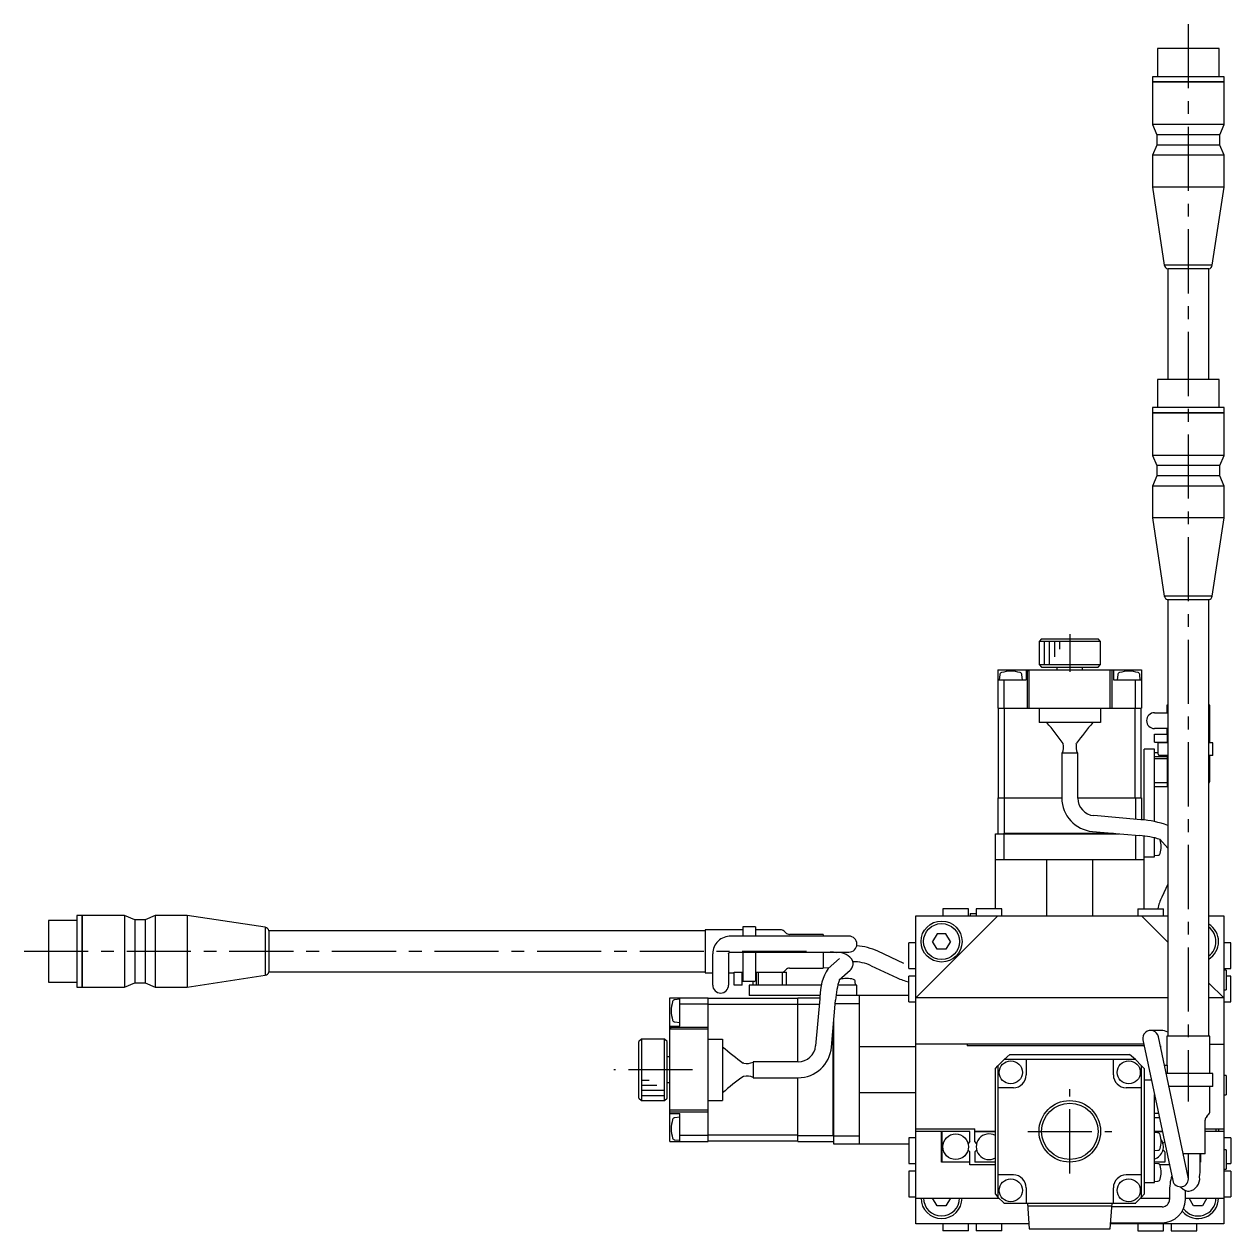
# Model space of a CAD drawing. Extents: x -591 to 419, y 17 to 744.
# Drawn here: x -340.1 to -104.8, y 509.2 to 744.4 of the extents above; entities that cross this region are included whole.
import ezdxf

# ---------------------------------------------------------------- set-up
doc = ezdxf.new("R2010")
doc.units = 0
doc.header["$LTSCALE"] = 10
doc.linetypes.add('CENTER', pattern=[2, 1.25, -0.25, 0.25, -0.25])
doc.layers.add('1', color=7, linetype='CONTINUOUS')

msp = doc.modelspace()

# ---------------------------------------------------------------- linework, layer by layer
at = {"layer": '1', "color": 4, "linetype": 'CENTER'}
for p, q in [((-113.111996, 744.427376), (-113.111996, 534.427376)), ((-136.211996, 625.534481), (-136.211996, 618.134481)), ((-340.05489, 563.684482), (-185.05489, 563.684482)), ((-209.762753, 540.584482), (-225.075062, 540.584482)), ((-136.211996, 520.384482), (-136.211996, 536.784482)), ((-144.411996, 528.584482), (-128.011996, 528.584482))]:
    msp.add_line(p, q, dxfattribs=at)
at = {"layer": '1', "color": 7, "linetype": 'CONTINUOUS'}
for p, q in [((-119.111994, 739.67027), (-119.111994, 734.170269)), ((-107.111998, 739.67027), (-119.111994, 739.67027)), ((-107.111998, 734.170269), (-107.111998, 739.67027)), ((-120.111995, 734.170269), (-120.111995, 733.170267)), ((-106.111997, 734.170269), (-120.111995, 734.170269)), ((-106.111997, 733.170267), (-106.111997, 734.170269)), ((-120.061995, 733.170267), (-120.111995, 733.120267)), ((-106.111997, 733.170267), (-120.111995, 733.170267)), ((-120.111995, 733.120267), (-120.111995, 724.863267)), ((-106.111997, 733.120267), (-120.111995, 733.120267)), ((-106.111997, 733.120267), (-106.161997, 733.170267)), ((-106.111997, 724.863267), (-106.111997, 733.120267)), ((-120.111995, 724.863267), (-119.261996, 722.863267)), ((-106.111997, 724.863267), (-120.111995, 724.863267)), ((-106.961996, 722.863267), (-106.111997, 724.863267)), ((-119.261996, 722.863267), (-119.261996, 720.863267)), ((-106.961996, 722.863267), (-119.261996, 722.863267)), ((-106.961996, 720.863267), (-106.961996, 722.863267)), ((-119.261996, 720.863267), (-120.111995, 718.863267)), ((-106.961996, 720.863267), (-119.261996, 720.863267)), ((-106.111997, 718.863267), (-106.961996, 720.863267)), ((-120.111995, 718.863267), (-120.111995, 712.670268)), ((-106.111997, 718.863267), (-120.111995, 718.863267)), ((-106.111997, 712.670268), (-106.111997, 718.863267)), ((-120.111995, 712.670268), (-117.796321, 697.436285)), ((-106.111997, 712.670268), (-120.111995, 712.670268)), ((-108.42767, 697.436285), (-106.111997, 712.670268)), ((-108.42767, 697.436285), (-117.796321, 697.436285)), ((-117.111996, 696.712611), (-117.111996, 675.17027)), ((-109.111996, 696.712611), (-117.111996, 696.712611)), ((-109.111996, 675.17027), (-109.111996, 696.712611)), ((-119.111994, 675.17027), (-119.111994, 669.670269)), ((-107.111998, 675.17027), (-119.111994, 675.17027)), ((-107.111998, 669.670269), (-107.111998, 675.17027)), ((-120.111995, 669.670269), (-120.111995, 668.670267)), ((-106.111997, 669.670269), (-120.111995, 669.670269)), ((-120.061995, 668.670267), (-120.111995, 668.620267)), ((-106.111997, 668.670267), (-120.111995, 668.670267)), ((-120.111995, 668.620267), (-120.111995, 660.363267)), ((-106.111997, 668.620267), (-120.111995, 668.620267)), ((-106.111997, 668.620267), (-106.161997, 668.670267)), ((-106.111997, 668.670267), (-106.111997, 669.670269)), ((-106.111997, 660.363267), (-106.111997, 668.620267)), ((-120.111995, 660.363267), (-119.261996, 658.363267)), ((-106.111997, 660.363267), (-120.111995, 660.363267)), ((-106.961996, 658.363267), (-106.111997, 660.363267)), ((-119.261996, 656.363267), (-120.111995, 654.363267)), ((-119.261996, 658.363267), (-119.261996, 656.363267)), ((-106.961996, 658.363267), (-119.261996, 658.363267)), ((-106.961996, 656.363267), (-119.261996, 656.363267)), ((-106.961996, 656.363267), (-106.961996, 658.363267)), ((-106.111997, 654.363267), (-106.961996, 656.363267)), ((-120.111995, 654.363267), (-120.111995, 648.170268)), ((-106.111997, 654.363267), (-120.111995, 654.363267)), ((-106.111997, 648.170268), (-106.111997, 654.363267)), ((-120.111995, 648.170268), (-117.796321, 632.936285)), ((-106.111997, 648.170268), (-120.111995, 648.170268)), ((-108.42767, 632.936285), (-106.111997, 648.170268)), ((-108.42767, 632.936285), (-117.796321, 632.936285)), ((-117.111996, 632.212612), (-117.111996, 547.170268)), ((-109.111996, 632.212612), (-117.111996, 632.212612)), ((-109.111996, 547.170268), (-109.111996, 632.212612)), ((-141.711996, 624.584481), (-142.211996, 624.084481)), ((-130.211996, 624.084481), (-142.211996, 624.084481)), ((-142.211996, 624.084481), (-142.211996, 619.584481)), ((-141.711996, 624.584481), (-130.711996, 624.584481)), ((-130.211996, 624.084481), (-130.711996, 624.584481)), ((-130.211996, 619.584481), (-130.211996, 624.084481)), ((-142.211996, 619.584481), (-130.211996, 619.584481)), ((-142.211996, 619.584481), (-141.711996, 619.084481)), ((-141.711996, 619.084481), (-130.711996, 619.084481)), ((-138.711996, 619.084481), (-138.711996, 618.584481)), ((-133.711996, 618.584481), (-133.711996, 619.084481)), ((-130.711996, 619.084481), (-130.211996, 619.584481)), ((-150.211996, 618.584481), (-122.211996, 618.584481)), ((-150.211996, 618.584481), (-150.211996, 611.084481)), ((-150.211996, 616.584481), (-144.711996, 616.584481)), ((-149.875795, 617.569761), (-149.961996, 616.584481)), ((-149.011996, 611.084481), (-149.011996, 616.584481)), ((-145.461996, 616.584481), (-145.548196, 617.569761)), ((-144.711996, 618.584481), (-144.711996, 616.584481)), ((-144.461996, 611.084481), (-144.461996, 618.284481)), ((-144.427032, 618.284481), (-144.461996, 618.284481)), ((-144.427032, 618.584481), (-144.427032, 618.284481)), ((-144.112362, 611.084481), (-144.112362, 618.584481)), ((-128.31163, 611.084481), (-128.31163, 618.584481)), ((-127.996959, 618.584481), (-127.996959, 618.284481)), ((-127.961996, 618.284481), (-127.996959, 618.284481)), ((-127.961996, 611.084481), (-127.961996, 618.284481)), ((-127.711996, 618.584481), (-127.711996, 616.584481)), ((-127.711996, 616.584481), (-122.211996, 616.584481)), ((-126.875795, 617.569761), (-126.961996, 616.584481)), ((-123.411996, 611.084481), (-123.411996, 616.584481)), ((-122.461996, 616.584481), (-122.548196, 617.569761)), ((-122.211996, 618.584481), (-122.211996, 611.084481)), ((-117.111996, 611.670268), (-117.311996, 611.670268)), ((-117.311996, 611.670268), (-117.311996, 610.197559)), ((-108.911996, 611.670268), (-109.111996, 611.670268)), ((-108.911996, 604.334481), (-108.911996, 611.670268)), ((-150.211996, 611.084481), (-122.211996, 611.084481)), ((-150.111996, 593.584481), (-150.111996, 611.084481)), ((-148.970574, 593.584481), (-148.970574, 611.084481)), ((-142.211996, 611.084481), (-142.211996, 608.284481)), ((-130.211996, 611.084481), (-130.211996, 608.284481)), ((-123.453417, 593.584481), (-123.453417, 611.084481)), ((-122.311996, 593.584481), (-122.311996, 611.084481)), ((-119.693815, 610.197559), (-117.111996, 610.197559)), ((-130.211996, 608.284481), (-142.211996, 608.284481)), ((-117.111996, 607.097559), (-119.693815, 607.097559)), ((-117.311996, 607.097559), (-117.311996, 605.984481)), ((-119.711996, 605.984481), (-117.211996, 605.984481)), ((-119.711996, 604.484481), (-119.711996, 605.984481)), ((-117.211996, 605.984481), (-117.211996, 604.334481)), ((-134.661996, 602.284481), (-137.761996, 602.284481)), ((-137.761996, 602.284481), (-137.761996, 593.566137)), ((-134.95223, 604.13824), (-134.912689, 604.230746)), ((-134.661996, 593.566137), (-134.661996, 602.284481)), ((-119.711996, 603.084481), (-121.711996, 603.084481)), ((-121.711996, 589.266307), (-121.711996, 603.084481)), ((-119.711996, 604.484481), (-117.211996, 604.484481)), ((-119.711996, 588.98034), (-119.711996, 603.084481)), ((-118.981996, 602.384481), (-119.711996, 602.384481)), ((-118.981996, 602.139606), (-118.981996, 604.334481)), ((-117.111996, 604.334481), (-118.981996, 604.334481)), ((-118.481996, 604.334481), (-118.481996, 604.484481)), ((-117.281996, 604.484481), (-117.281996, 604.334481)), ((-108.311996, 604.334481), (-109.111996, 604.334481)), ((-108.311996, 601.834481), (-108.311996, 604.334481)), ((-119.711996, 601.684481), (-117.211996, 601.684481)), ((-119.711996, 601.26916), (-117.211996, 601.26916)), ((-118.981996, 602.139606), (-118.86672, 601.834481)), ((-117.111996, 601.834481), (-118.86672, 601.834481)), ((-117.281996, 601.834481), (-117.281996, 601.684481)), ((-117.211996, 601.834481), (-117.211996, 595.784481)), ((-108.311996, 601.834481), (-109.111996, 601.834481)), ((-108.911996, 596.984481), (-108.911996, 601.834481)), ((-119.711996, 596.601726), (-117.211996, 596.601726)), ((-119.711996, 595.784481), (-117.211996, 595.784481)), ((-150.211996, 593.584481), (-150.211996, 586.584481)), ((-150.211996, 593.584481), (-137.761996, 593.584481)), ((-149.011996, 593.584481), (-149.011996, 586.684481)), ((-134.661996, 593.584481), (-122.211996, 593.584481)), ((-123.411996, 593.584481), (-123.411996, 589.420547)), ((-122.211996, 593.584481), (-122.211996, 589.315074)), ((-122.346699, 589.327346), (-131.512683, 590.129266)), ((-150.711996, 571.984481), (-150.711996, 586.584481)), ((-150.711996, 586.584481), (-126.564126, 586.584481)), ((-149.111996, 586.584481), (-149.011996, 586.684481)), ((-149.057228, 586.584481), (-149.057228, 581.584481)), ((-149.011996, 586.684481), (-127.707131, 586.684481)), ((-131.782866, 587.041062), (-122.616882, 586.239142)), ((-123.366763, 581.584481), (-123.366763, 586.304748)), ((-121.711996, 571.984481), (-121.711996, 586.14558)), ((-119.711996, 582.084481), (-119.711996, 585.818843)), ((-118.6717, 585.521069), (-117.111996, 583.76303)), ((-150.711996, 581.584481), (-121.711996, 581.584481)), ((-140.711996, 570.584481), (-140.711996, 581.584481)), ((-131.711996, 570.584481), (-131.711996, 581.584481)), ((-121.711996, 582.084481), (-119.711996, 582.084481)), ((-119.711996, 582.334481), (-119.029208, 582.394218)), ((-117.111996, 576.753249), (-118.279851, 574.248776)), ((-155.961996, 571.984481), (-160.961996, 571.984481)), ((-160.961996, 571.984481), (-160.961996, 570.584481)), ((-155.961996, 570.584481), (-155.961996, 571.984481)), ((-149.461996, 571.984481), (-154.461996, 571.984481)), ((-154.461996, 571.984481), (-154.461996, 570.584481)), ((-149.461996, 570.584481), (-149.461996, 571.984481)), ((-122.961996, 571.984481), (-117.961996, 571.984481)), ((-122.961996, 571.984481), (-122.961996, 570.584481)), ((-117.961996, 570.584481), (-117.961996, 571.984481)), ((-329.797783, 569.68448), (-335.297784, 569.68448)), ((-335.297784, 569.68448), (-335.297784, 557.684484)), ((-328.797781, 570.684481), (-329.797783, 570.684481)), ((-329.797783, 570.684481), (-329.797783, 556.684483)), ((-328.747781, 570.684481), (-328.797781, 570.634481)), ((-328.797781, 570.684481), (-328.797781, 556.684483)), ((-320.490781, 570.684481), (-328.747781, 570.684481)), ((-328.747781, 570.684481), (-328.747781, 556.684483)), ((-318.490781, 569.834482), (-320.490781, 570.684481)), ((-320.490781, 570.684481), (-320.490781, 556.684483)), ((-316.490781, 569.834482), (-318.490781, 569.834482)), ((-318.490781, 569.834482), (-318.490781, 557.534482)), ((-314.490781, 570.684481), (-316.490781, 569.834482)), ((-316.490781, 569.834482), (-316.490781, 557.534482)), ((-308.297782, 570.684481), (-314.490781, 570.684481)), ((-314.490781, 570.684481), (-314.490781, 556.684483)), ((-293.063799, 568.368807), (-308.297782, 570.684481)), ((-308.297782, 570.684481), (-308.297782, 556.684483)), ((-166.211996, 554.584482), (-150.211996, 570.584482)), ((-166.211996, 570.584481), (-117.111996, 570.584481)), ((-166.211996, 510.584481), (-166.211996, 570.584481)), ((-155.611996, 571.084481), (-154.461996, 571.084481)), ((-155.611996, 571.084481), (-155.611996, 570.584481)), ((-122.211996, 570.584482), (-117.111996, 565.484482)), ((-109.111996, 570.584481), (-106.211996, 570.584481)), ((-106.211996, 570.584481), (-106.211996, 510.584481)), ((-293.063799, 568.368807), (-293.063799, 559.000156)), ((-207.297782, 567.684482), (-292.340126, 567.684482)), ((-292.340126, 567.684482), (-292.340126, 559.684482)), ((-199.961996, 567.884482), (-207.297782, 567.884482)), ((-207.297782, 567.884482), (-207.297782, 559.484482)), ((-199.961996, 568.484482), (-199.961996, 566.640049)), ((-197.461996, 568.484482), (-199.961996, 568.484482)), ((-197.461996, 568.484482), (-197.461996, 566.640049)), ((-192.611996, 567.884482), (-197.461996, 567.884482)), ((-191.590675, 567.277375), (-191.904889, 567.591588)), ((-184.297782, 566.984482), (-190.883569, 566.984482)), ((-184.297782, 566.984482), (-184.297782, 566.640049)), ((-162.078021, 567.084481), (-162.944047, 565.584481)), ((-160.34597, 567.084481), (-162.078021, 567.084481)), ((-159.479945, 565.584481), (-160.34597, 567.084481)), ((-179.275074, 566.640049), (-202.275074, 566.640049)), ((-167.611996, 560.334481), (-167.611996, 565.334481)), ((-166.211996, 565.334481), (-167.611996, 565.334481)), ((-162.078021, 564.084481), (-162.944047, 565.584481)), ((-159.479945, 565.584481), (-160.34597, 564.084481)), ((-104.811996, 565.334481), (-106.211996, 565.334481)), ((-104.811996, 560.334481), (-104.811996, 565.334481)), ((-205.825074, 557.102662), (-205.825074, 563.210664)), ((-202.725074, 563.210664), (-202.724738, 563.222707)), ((-202.725074, 563.210664), (-202.725074, 557.102662)), ((-202.724738, 563.222707), (-202.721219, 563.251462)), ((-202.721219, 563.251462), (-202.715356, 563.275406)), ((-202.715356, 563.275406), (-202.708036, 563.2963)), ((-202.708036, 563.2963), (-202.699663, 563.315079)), ((-202.699663, 563.315079), (-202.690457, 563.332275)), ((-202.690457, 563.332275), (-202.68055, 563.348216)), ((-202.68055, 563.348216), (-202.670028, 563.363116)), ((-202.670028, 563.363116), (-202.658959, 563.377117)), ((-202.658959, 563.377117), (-202.647395, 563.390317)), ((-202.647395, 563.390317), (-202.635379, 563.402788)), ((-202.635379, 563.402788), (-202.621529, 563.415866)), ((-202.621529, 563.415866), (-202.607268, 563.428116)), ((-202.607268, 563.428116), (-202.592668, 563.439566)), ((-202.592668, 563.439566), (-202.577759, 563.450268)), ((-202.577759, 563.450268), (-202.562565, 563.460265)), ((-202.562565, 563.460265), (-202.547109, 563.469589)), ((-202.547109, 563.469589), (-202.531414, 563.478267)), ((-202.531414, 563.478267), (-202.5155, 563.486321)), ((-202.5155, 563.486321), (-202.499387, 563.493768)), ((-202.499387, 563.493768), (-202.483092, 563.500625)), ((-202.483092, 563.500625), (-202.466635, 563.506903)), ((-202.466635, 563.506903), (-202.450031, 563.512613)), ((-202.450031, 563.512613), (-202.433297, 563.517765)), ((-202.433297, 563.517765), (-202.416449, 563.522367)), ((-202.416449, 563.522367), (-202.399502, 563.526425)), ((-202.399502, 563.526425), (-202.382472, 563.529946)), ((-202.382472, 563.529946), (-202.365372, 563.532935)), ((-202.365372, 563.532935), (-202.348219, 563.535396)), ((-202.348219, 563.535396), (-202.331025, 563.537333)), ((-202.331025, 563.537333), (-202.313805, 563.53875)), ((-202.313805, 563.53875), (-202.296573, 563.53965)), ((-202.296573, 563.53965), (-202.280271, 563.540026)), ((-202.280271, 563.540026), (-202.275074, 563.540049)), ((-202.275074, 563.540049), (-179.275074, 563.540049)), ((-199.961996, 563.540049), (-199.961996, 557.814482)), ((-197.461996, 563.540049), (-197.461996, 557.929757)), ((-184.297782, 563.540162), (-184.297782, 560.384482)), ((-181.112673, 562.300788), (-183.339517, 560.325167)), ((-168.566173, 561.326181), (-173.610779, 563.678519)), ((-160.34597, 564.084481), (-162.078021, 564.084481)), ((-191.904889, 559.777375), (-191.590675, 560.091588)), ((-190.883569, 560.384482), (-184.297782, 560.384482)), ((-184.297672, 560.500971), (-183.195065, 560.453035)), ((-181.148583, 558.124777), (-179.055354, 559.981856)), ((-179.055354, 559.981856), (-179.02853, 560.006104)), ((-179.015604, 560.018121), (-178.936267, 560.097086)), ((-178.936267, 560.097086), (-178.82481, 560.226389)), ((-178.82481, 560.226389), (-178.72614, 560.365669)), ((-178.72614, 560.365669), (-178.63255, 560.531763)), ((-178.63255, 560.531763), (-178.558155, 560.706575)), ((-178.558155, 560.706575), (-178.504087, 560.887262)), ((-178.492993, 561.617341), (-178.538684, 561.790637)), ((-178.504087, 560.887262), (-178.47079, 561.071099)), ((-178.503194, 561.660664), (-178.49202, 561.660664)), ((-178.465836, 561.438327), (-178.492993, 561.617341)), ((-178.47079, 561.071099), (-178.458192, 561.255549)), ((-178.458192, 561.255549), (-178.465836, 561.438327)), ((-174.920896, 560.868965), (-169.87629, 558.516627)), ((-167.611996, 560.334481), (-166.211996, 560.334481)), ((-106.211996, 560.334481), (-104.811996, 560.334481)), ((-105.711996, 559.984481), (-106.211996, 559.984481)), ((-105.711996, 559.984481), (-105.711996, 556.184481)), ((-335.297784, 557.684484), (-329.797783, 557.684484)), ((-320.490781, 556.684483), (-318.490781, 557.534482)), ((-318.490781, 557.534482), (-316.490781, 557.534482)), ((-316.490781, 557.534482), (-314.490781, 556.684483)), ((-308.297782, 556.684483), (-293.063799, 559.000156)), ((-292.340126, 559.684482), (-207.297782, 559.684482)), ((-207.297782, 559.484482), (-205.825074, 559.484482)), ((-202.725074, 559.484482), (-201.611996, 559.484482)), ((-201.611996, 557.084482), (-201.611996, 559.584482)), ((-201.611996, 559.584482), (-199.961996, 559.584482)), ((-200.111996, 557.084482), (-200.111996, 559.584482)), ((-200.111996, 559.514482), (-199.961996, 559.514482)), ((-199.961996, 558.314482), (-200.111996, 558.314482)), ((-197.76712, 557.814482), (-199.961996, 557.814482)), ((-198.011996, 557.814482), (-198.011996, 557.084482)), ((-197.76712, 557.814482), (-197.461996, 557.929757)), ((-197.461996, 559.584482), (-191.411996, 559.584482)), ((-197.461996, 559.514482), (-197.311996, 559.514482)), ((-197.311996, 557.084482), (-197.311996, 559.584482)), ((-196.896674, 557.084482), (-196.896674, 559.584482)), ((-192.229241, 557.084482), (-192.229241, 559.584482)), ((-191.411996, 557.084482), (-191.411996, 559.584482)), ((-177.961996, 557.084482), (-178.021732, 557.767269)), ((-167.611996, 553.834481), (-167.611996, 558.834481)), ((-166.211996, 558.834481), (-167.611996, 558.834481)), ((-104.811996, 558.834481), (-105.711996, 558.834481)), ((-104.811996, 553.834481), (-104.811996, 558.834481)), ((-329.797783, 556.684483), (-328.797781, 556.684483)), ((-328.797781, 556.734483), (-328.747781, 556.684483)), ((-328.747781, 556.684483), (-320.490781, 556.684483)), ((-314.490781, 556.684483), (-308.297782, 556.684483)), ((-200.111996, 557.084482), (-201.611996, 557.084482)), ((-198.711996, 557.084482), (-198.711996, 555.084482)), ((-184.607854, 557.084482), (-198.711996, 557.084482)), ((-177.711996, 557.084482), (-181.446358, 557.084482)), ((-177.711996, 555.084482), (-177.711996, 557.084482)), ((-109.111996, 557.484482), (-106.211996, 554.584482)), ((-106.211996, 556.184481), (-105.711996, 556.184481)), ((-214.211996, 526.584482), (-214.211996, 554.584482)), ((-214.211996, 554.584482), (-206.711996, 554.584482)), ((-212.211996, 554.334482), (-213.197275, 554.248281)), ((-212.211996, 549.084482), (-212.211996, 554.584482)), ((-206.711996, 553.384482), (-212.211996, 553.384482)), ((-206.711996, 526.584482), (-206.711996, 554.584482)), ((-189.211996, 554.484482), (-206.711996, 554.484482)), ((-189.211996, 553.34306), (-206.711996, 553.34306)), ((-184.893822, 555.084482), (-198.711996, 555.084482)), ((-189.211996, 554.584482), (-184.942588, 554.584482)), ((-189.211996, 542.134481), (-189.211996, 554.584482)), ((-189.211996, 553.384482), (-185.048062, 553.384482)), ((-184.95486, 554.449778), (-185.75678, 545.283794)), ((-184.9484, 554.522676), (-184.95486, 554.449778)), ((-184.922751, 554.795451), (-184.9484, 554.522676)), ((-182.668576, 545.013611), (-181.866657, 554.179596)), ((-177.211996, 553.429714), (-181.932263, 553.429714)), ((-167.611996, 555.084482), (-181.773094, 555.084482)), ((-177.211996, 526.084482), (-177.211996, 555.084482)), ((-167.611996, 553.834481), (-166.211996, 553.834481)), ((-117.111996, 554.584482), (-166.211996, 554.584482)), ((-106.211996, 554.584482), (-109.111996, 554.584482)), ((-106.211996, 553.834481), (-104.811996, 553.834481)), ((-214.211996, 549.084482), (-212.211996, 549.084482)), ((-214.211996, 548.799518), (-213.911996, 548.799518)), ((-206.711996, 548.484848), (-214.211996, 548.484848)), ((-213.911996, 548.834482), (-213.911996, 548.799518)), ((-206.711996, 548.834482), (-213.911996, 548.834482)), ((-213.197275, 549.920682), (-212.211996, 549.834482)), ((-182.311996, 527.784482), (-182.311996, 549.089346)), ((-182.211996, 526.084482), (-182.211996, 550.232351)), ((-118.393966, 548.264784), (-120.448157, 548.264784)), ((-219.711996, 546.584482), (-220.211996, 546.084482)), ((-220.211996, 535.084482), (-220.211996, 546.084482)), ((-219.711996, 546.584482), (-219.711996, 534.584482)), ((-215.211996, 546.584482), (-219.711996, 546.584482)), ((-215.211996, 534.584482), (-215.211996, 546.584482)), ((-214.711996, 546.084482), (-215.211996, 546.584482)), ((-214.711996, 535.084482), (-214.711996, 546.084482)), ((-206.711996, 546.584482), (-203.911996, 546.584482)), ((-203.911996, 546.584482), (-203.911996, 534.584482)), ((-121.964286, 546.392521), (-116.142757, 519.004388)), ((-113.110503, 519.648914), (-118.932028, 547.037047)), ((-117.311996, 547.170268), (-117.311996, 541.484482)), ((-108.911996, 547.170268), (-117.311996, 547.170268)), ((-108.911996, 539.834482), (-108.911996, 547.170268)), ((-166.211996, 545.084482), (-177.211996, 545.084482)), ((-121.792532, 545.584481), (-166.211996, 545.584481)), ((-156.211996, 545.584482), (-156.211996, 545.284482)), ((-121.728765, 545.284482), (-156.211996, 545.284482)), ((-149.011996, 542.584482), (-147.8739, 543.584482)), ((-147.8739, 543.584482), (-124.550092, 543.584482)), ((-123.411996, 542.584482), (-124.550092, 543.584482)), ((-118.534066, 545.164784), (-118.393966, 545.164784)), ((-108.911996, 545.584482), (-106.211996, 545.584482)), ((-214.211996, 543.084482), (-214.711996, 543.084482)), ((-199.765754, 541.844247), (-199.85826, 541.883789)), ((-197.911996, 542.134481), (-197.911996, 539.034481)), ((-189.193652, 542.134481), (-197.911996, 542.134481)), ((-150.711996, 540.862511), (-150.211996, 541.384482)), ((-149.011996, 542.584482), (-150.211996, 541.384482)), ((-150.211996, 541.384482), (-150.211996, 515.784482)), ((-123.411996, 542.584482), (-149.011996, 542.584482)), ((-144.711996, 542.584482), (-144.711996, 539.584482)), ((-127.711996, 539.584482), (-127.711996, 542.584482)), ((-122.211996, 541.384482), (-123.411996, 542.584482)), ((-121.711996, 540.862511), (-122.211996, 541.384482)), ((-122.211996, 515.784482), (-122.211996, 541.384482)), ((-117.751794, 541.484482), (-117.211996, 541.484482)), ((-117.211996, 541.484482), (-117.211996, 539.834482)), ((-197.911996, 539.034481), (-189.193652, 539.034481)), ((-189.211996, 526.584482), (-189.211996, 539.034481)), ((-150.711996, 516.306452), (-150.711996, 540.862511)), ((-121.711996, 540.862511), (-121.711996, 516.306452)), ((-117.432959, 539.984482), (-117.211996, 539.984482)), ((-108.311996, 539.834482), (-117.401076, 539.834482)), ((-117.281996, 539.984482), (-117.281996, 539.834482)), ((-108.311996, 537.334482), (-108.311996, 539.834482)), ((-105.711996, 539.484482), (-106.211996, 539.484482)), ((-105.711996, 539.484482), (-105.711996, 535.684482)), ((-214.711996, 538.084482), (-214.211996, 538.084482)), ((-147.211996, 537.084482), (-150.211996, 537.084482)), ((-122.211996, 537.084482), (-125.211996, 537.084482)), ((-120.304636, 538.584482), (-121.711996, 538.584482)), ((-108.311996, 537.334482), (-116.869684, 537.334482)), ((-108.911996, 532.484482), (-108.911996, 537.334482)), ((-220.211996, 535.084482), (-219.711996, 534.584482)), ((-219.711996, 534.584482), (-215.211996, 534.584482)), ((-215.211996, 534.584482), (-214.711996, 535.084482)), ((-206.711996, 534.584482), (-203.911996, 534.584482)), ((-166.211996, 536.084482), (-177.211996, 536.084482)), ((-119.711996, 518.584482), (-119.711996, 535.79633)), ((-106.211996, 535.684482), (-105.711996, 535.684482)), ((-206.711996, 532.684116), (-214.211996, 532.684116)), ((-214.211996, 532.369445), (-213.911996, 532.369445)), ((-214.211996, 532.084482), (-212.211996, 532.084482)), ((-213.911996, 532.369445), (-213.911996, 532.334482)), ((-206.711996, 532.334482), (-213.911996, 532.334482)), ((-212.211996, 526.584482), (-212.211996, 532.084482)), ((-119.711996, 532.101727), (-118.926684, 532.101727)), ((-109.519103, 531.463161), (-109.204889, 531.777375)), ((-212.211996, 531.334482), (-213.197275, 531.248281)), ((-119.711996, 531.284482), (-118.752973, 531.284482)), ((-109.811996, 524.170268), (-109.811996, 530.756054)), ((-206.711996, 527.784482), (-212.211996, 527.784482)), ((-189.211996, 527.825903), (-206.711996, 527.825903)), ((-189.211996, 527.784482), (-182.311996, 527.784482)), ((-182.211996, 527.684482), (-182.311996, 527.784482)), ((-182.211996, 527.739249), (-177.211996, 527.739249)), ((-167.611996, 527.334481), (-167.611996, 522.334481)), ((-166.211996, 527.334481), (-167.611996, 527.334481)), ((-166.211996, 529.084482), (-154.711996, 529.084482)), ((-155.711996, 528.584482), (-166.211996, 528.584482)), ((-161.211996, 522.584482), (-161.211996, 528.584482)), ((-161.161996, 528.584482), (-161.161996, 522.634482)), ((-155.711996, 526.587083), (-155.711996, 528.584482)), ((-154.711996, 526.587083), (-154.711996, 529.084482)), ((-154.711996, 528.584482), (-150.711996, 528.584482)), ((-150.711996, 528.534482), (-154.711996, 528.534482)), ((-119.711996, 528.584482), (-118.17907, 528.584482)), ((-118.168442, 528.534482), (-119.711996, 528.534482)), ((-119.029208, 528.274745), (-119.711996, 528.334482)), ((-109.811996, 529.084482), (-106.211996, 529.084482)), ((-106.211996, 528.584482), (-109.811996, 528.584482)), ((-107.711996, 529.084482), (-107.711996, 528.584482)), ((-107.211996, 529.084482), (-107.211996, 528.584482)), ((-104.811996, 527.334481), (-106.211996, 527.334481)), ((-104.811996, 527.334481), (-104.811996, 522.334481)), ((-214.211996, 526.584482), (-206.711996, 526.584482)), ((-213.197275, 526.920682), (-212.211996, 526.834482)), ((-189.211996, 526.684482), (-206.711996, 526.684482)), ((-189.211996, 526.584482), (-182.211996, 526.584482)), ((-167.611996, 526.084482), (-182.211996, 526.084482)), ((-155.711996, 526.587083), (-156.051531, 526.247549)), ((-155.711996, 524.58188), (-156.051531, 524.921415)), ((-154.372461, 526.247549), (-154.711996, 526.587083)), ((-154.372461, 524.921415), (-154.711996, 524.58188)), ((-119.711996, 524.834482), (-119.029208, 524.894218)), ((-117.747057, 526.552022), (-118.051531, 526.247549)), ((-117.711996, 524.58188), (-118.051531, 524.921415)), ((-105.711996, 524.984481), (-106.211996, 524.984481)), ((-105.711996, 524.984481), (-105.711996, 521.184481)), ((-167.611996, 522.334481), (-166.211996, 522.334481)), ((-161.161996, 522.634482), (-161.211996, 522.584482)), ((-155.711996, 522.584482), (-161.211996, 522.584482)), ((-161.161996, 522.634482), (-155.711996, 522.634482)), ((-155.711996, 522.084482), (-155.711996, 524.58188)), ((-154.711996, 524.58188), (-154.711996, 522.584482)), ((-150.711996, 522.584482), (-154.711996, 522.584482)), ((-117.711996, 522.584482), (-119.711996, 522.584482)), ((-119.029208, 522.274745), (-119.711996, 522.334482)), ((-117.711996, 524.58188), (-117.711996, 522.584482)), ((-109.811996, 524.170268), (-114.071544, 524.170268)), ((-113.07663, 519.326651), (-113.07663, 524.170268)), ((-110.795453, 521.453668), (-110.795453, 524.170268)), ((-110.711996, 522.584482), (-110.795453, 522.584482)), ((-110.711996, 524.170268), (-110.711996, 522.584482)), ((-105.711996, 522.334481), (-104.811996, 522.334481)), ((-167.611996, 520.834481), (-167.611996, 515.834481)), ((-166.211996, 520.834481), (-167.611996, 520.834481)), ((-150.711996, 522.084482), (-155.711996, 522.084482)), ((-147.211996, 520.084482), (-150.211996, 520.084482)), ((-122.211996, 520.084482), (-125.211996, 520.084482)), ((-116.797452, 522.084482), (-118.678783, 522.084482)), ((-106.211996, 521.184481), (-105.711996, 521.184481)), ((-104.811996, 520.834481), (-106.211996, 520.834481)), ((-104.811996, 520.834481), (-104.811996, 515.834481)), ((-144.711996, 517.584482), (-144.711996, 514.584482)), ((-127.711996, 514.584482), (-127.711996, 517.584482)), ((-121.711996, 518.584482), (-119.711996, 518.584482)), ((-119.711996, 518.834482), (-119.029208, 518.894218)), ((-114.621889, 517.776658), (-114.08004, 517.317123)), ((-167.611996, 515.834481), (-166.211996, 515.834481)), ((-166.211996, 515.584482), (-150.068402, 515.584482)), ((-162.078021, 514.084481), (-162.944047, 515.584481)), ((-159.479945, 515.584481), (-160.34597, 514.084481)), ((-150.711996, 516.306452), (-150.211996, 515.784482)), ((-150.211996, 515.784482), (-149.011996, 514.584482)), ((-123.411996, 514.584482), (-122.211996, 515.784482)), ((-122.355589, 515.584482), (-116.761996, 515.584482)), ((-121.711996, 516.306452), (-122.211996, 515.784482)), ((-116.761996, 516.734221), (-116.761996, 515.309482)), ((-114.08004, 517.317123), (-113.949151, 517.216021)), ((-113.949151, 517.216021), (-113.805684, 517.125369)), ((-113.805684, 517.125369), (-113.637807, 517.041986)), ((-113.661996, 516.734221), (-113.658075, 517.051405)), ((-113.661996, 515.309482), (-113.661996, 516.734221)), ((-113.661996, 515.584482), (-106.211996, 515.584482)), ((-113.637807, 517.041986), (-113.463908, 516.978043)), ((-113.463908, 516.978043), (-113.286413, 516.933875)), ((-113.286413, 516.933875), (-113.107406, 516.909364)), ((-113.107406, 516.909364), (-112.928812, 516.904153)), ((-112.078021, 514.084481), (-112.944047, 515.584481)), ((-109.479945, 515.584481), (-110.34597, 514.084481)), ((-106.211996, 515.834481), (-104.811996, 515.834481)), ((-160.34597, 514.084481), (-162.078021, 514.084481)), ((-149.057228, 514.584482), (-123.366763, 514.584482)), ((-144.461995, 514.584482), (-144.112362, 509.584482)), ((-144.427032, 514.084482), (-127.996959, 514.084482)), ((-128.311626, 509.584482), (-127.961996, 514.584482)), ((-118.211996, 513.859482), (-128.012693, 513.859482)), ((-110.34597, 514.084481), (-112.078021, 514.084481)), ((-144.182288, 510.584481), (-166.211996, 510.584481)), ((-160.961996, 510.584481), (-160.961996, 509.184481)), ((-155.961996, 509.184481), (-155.961996, 510.584481)), ((-154.461996, 510.584481), (-154.461996, 509.184481)), ((-149.461996, 509.184481), (-149.461996, 510.584481)), ((-106.211996, 510.584481), (-128.241703, 510.584481)), ((-128.229466, 510.759482), (-118.211996, 510.759482)), ((-122.961996, 510.584481), (-122.961996, 509.184481)), ((-117.961996, 509.184481), (-117.961996, 510.584481)), ((-116.461996, 510.584481), (-116.461996, 509.184481)), ((-111.461996, 509.184481), (-111.461996, 510.584481)), ((-155.961996, 509.184481), (-160.961996, 509.184481)), ((-149.461996, 509.184481), (-154.461996, 509.184481)), ((-144.112362, 509.584482), (-128.31163, 509.584482)), ((-122.961996, 509.184481), (-117.961996, 509.184481)), ((-116.461996, 509.184481), (-111.461996, 509.184481))]:
    msp.add_line(p, q, dxfattribs=at)
at = {"layer": '1', "color": 9, "linetype": 'CONTINUOUS'}
for p, q in [((-141.211996, 624.084481), (-141.211996, 619.584481)), ((-140.211996, 624.084481), (-140.211996, 619.584481)), ((-139.211996, 624.084481), (-139.211996, 621.084481)), ((-138.211996, 624.084481), (-138.211996, 622.584481)), ((-219.711996, 538.584482), (-218.211996, 538.584482)), ((-219.711996, 537.584482), (-216.711996, 537.584482)), ((-219.711996, 536.584482), (-215.211996, 536.584482)), ((-219.711996, 535.584482), (-215.211996, 535.584482))]:
    msp.add_line(p, q, dxfattribs=at)
at = {"layer": '1', "color": 7, "linetype": 'CONTINUOUS'}
for centre, radius in [((-161.211996, 565.584481), 4), ((-161.211996, 565.584481), 3.5), ((-147.711996, 540.084482), 2.25), ((-124.711996, 540.084482), 2.25), ((-136.211996, 528.584482), 6), ((-136.211996, 528.584482), 5.5), ((-158.461996, 525.584482), 2.5), ((-147.711996, 517.084482), 2.25), ((-124.711996, 517.084482), 2.25)]:
    msp.add_circle(centre, radius, dxfattribs=at)
for centre, radius, start, end in [((-116.824079, 697.670269), 1.000002, 193.531698, 253.266744), ((-109.399913, 697.670269), 1.000002, 286.733256, 346.468302), ((-116.824079, 633.170269), 1.000002, 193.531698, 253.266744), ((-109.399913, 633.170269), 1.000002, 286.733256, 346.468302), ((-149.377697, 617.526183), 0.5, 107.629155, 175), ((-147.711996, 612.284481), 6, 72.370845, 107.629155), ((-146.046294, 617.526183), 0.5, 5, 72.370845), ((-126.377697, 617.526183), 0.5, 107.629155, 175), ((-124.711996, 612.284481), 6, 72.370845, 107.629155), ((-123.046294, 617.526183), 0.5, 5, 72.370845), ((-119.693815, 608.647559), 1.55, 90, 270), ((-177.240389, 576.252382), 48.583733, 35.09299571, 41.24783254), ((-86.037015, 568.930625), 60.290381, 139.25160372, 144.16155906), ((-140.391664, 603.554308), 2.970833, 334.69533604, 12.22575124), ((-131.788199, 603.59619), 3.210127, 170.27866524, 204.11791392), ((-116.311996, 596.984481), 1, 205.841969, 216.869887), ((-109.911996, 596.984481), 1, 323.130092, 0), ((-131.211996, 593.566137), 6.55, 180, 265), ((-131.211996, 593.566137), 3.45, 180, 265), ((-123.202884, 572.528595), 16.820555, 68.771289, 87.082319), ((-123.436363, 570.746999), 15.513802, 71.828954, 86.97207), ((-119.072786, 585.276648), 0.5, 15.362549, 19.168937), ((-123.411996, 584.084481), 5, 344.637451, 15.362549), ((-119.072786, 582.892315), 0.5, 275, 344.637451), ((-107.811996, 569.367535), 11.55, 155, 166.904461), ((-293.297783, 567.396565), 1.000002, 16.733256, 76.468302), ((-192.611996, 566.884482), 1, 45, 90), ((-190.883569, 567.984482), 1, 225, 270), ((-111.211996, 565.584481), 4, 301.668243, 58.331757), ((-111.211996, 565.584481), 3.5, 306.869897, 53.130103), ((-202.337033, 563.152067), 3.488533, 88.982322, 179.037553), ((-179.275074, 565.090049), 1.55, 270, 90), ((-178.49202, 553.210664), 11.55, 65, 86.394235), ((-184.337672, 541.959303), 21.628778, 82.71354664, 86.18609266), ((-181.292449, 560.293645), 3.134359, 28.52923116, 95.52989541), ((-190.883569, 559.384482), 1, 90, 135), ((-174.773096, 554.880974), 10.150015, 147.56293198, 180.48277187), ((-178.49202, 553.210664), 8.45, 65, 90), ((-293.297783, 559.972399), 1.000002, 283.531698, 343.266744), ((-194.711996, 557.014482), 3.3, 141.98772, 146.442723), ((-192.611996, 560.484482), 1, 295.841969, 315), ((-166.374513, 553.360114), 15.513802, 161.828954, 176.97207), ((-180.904162, 557.723691), 0.5, 105.362549, 109.168937), ((-179.711996, 553.384482), 5, 74.637451, 105.362549), ((-178.519829, 557.723691), 0.5, 5, 74.637451), ((-164.995049, 568.984482), 11.55, 245, 256.904461), ((-204.275074, 557.102662), 1.55, 180, 0), ((-207.911996, 552.084482), 6, 162.370845, 197.629155), ((-213.153697, 553.750183), 0.5, 95, 162.370845), ((-213.153697, 550.41878), 0.5, 197.629155, 265), ((-120.448157, 546.714784), 1.55, 12, 192), ((-118.351807, 545.973273), 2.291899, 57.239931, 91.053999), ((-164.558151, 590.759474), 60.290383, 229.2516193, 234.16157465), ((-189.193652, 545.584481), 3.45, 270, 355), ((-189.193652, 545.584481), 6.55, 270, 355), ((-199.223704, 545.008277), 3.210125, 260.27866908, 294.11791776), ((-171.879897, 499.556088), 48.583733, 125.09299571, 131.24783254), ((-199.181823, 536.404813), 2.970833, 64.69533604, 102.22575124), ((-147.211996, 539.584482), 2.5, 270, 0), ((-125.211996, 539.584482), 2.5, 180, 270), ((-109.911996, 532.484482), 1, 315, 0), ((-207.911996, 529.084482), 6, 162.370845, 197.629155), ((-213.153697, 530.750183), 0.5, 95, 162.370845), ((-108.811996, 530.756054), 1, 135, 180), ((-213.153697, 527.41878), 0.5, 197.629155, 265), ((-151.961996, 525.584482), 2.5, 60, 300), ((-120.461996, 525.584482), 2.5, 287.457603, 35.758895), ((-119.072786, 527.776648), 0.5, 15.362549, 85), ((-123.411996, 526.584482), 5, 344.637451, 15.362549), ((-119.072786, 525.392315), 0.5, 275, 344.637451), ((-119.072786, 521.776648), 0.5, 15.362549, 85), ((-147.211996, 517.584482), 2.5, 0, 90), ((-125.211996, 517.584482), 2.5, 90, 180), ((-123.411996, 520.584482), 5, 344.637451, 15.362549), ((-106.5661, 516.99151), 10.199142, 163.349324, 181.44553), ((-125.120593, 521.415708), 14.325191, 353.15200347, 0.15182869), ((-119.072786, 519.392315), 0.5, 275, 344.637451), ((-114.62663, 519.326651), 1.55, 192, 12), ((-113.451228, 519.420241), 2.56975, 281.72968017, 6.42120159), ((-161.211996, 515.584481), 4, 180, 0), ((-161.211996, 515.584481), 3.5, 180, 0), ((-118.211996, 515.309482), 1.45, 270, 0), ((-118.211996, 515.309482), 4.55, 270, 0), ((-111.211996, 515.584481), 4, 219.898848, 0), ((-111.211996, 515.584481), 3.5, 216.314574, 0)]:
    msp.add_arc(centre, radius, start, end, dxfattribs=at)

doc.saveas('drawing.dxf')
